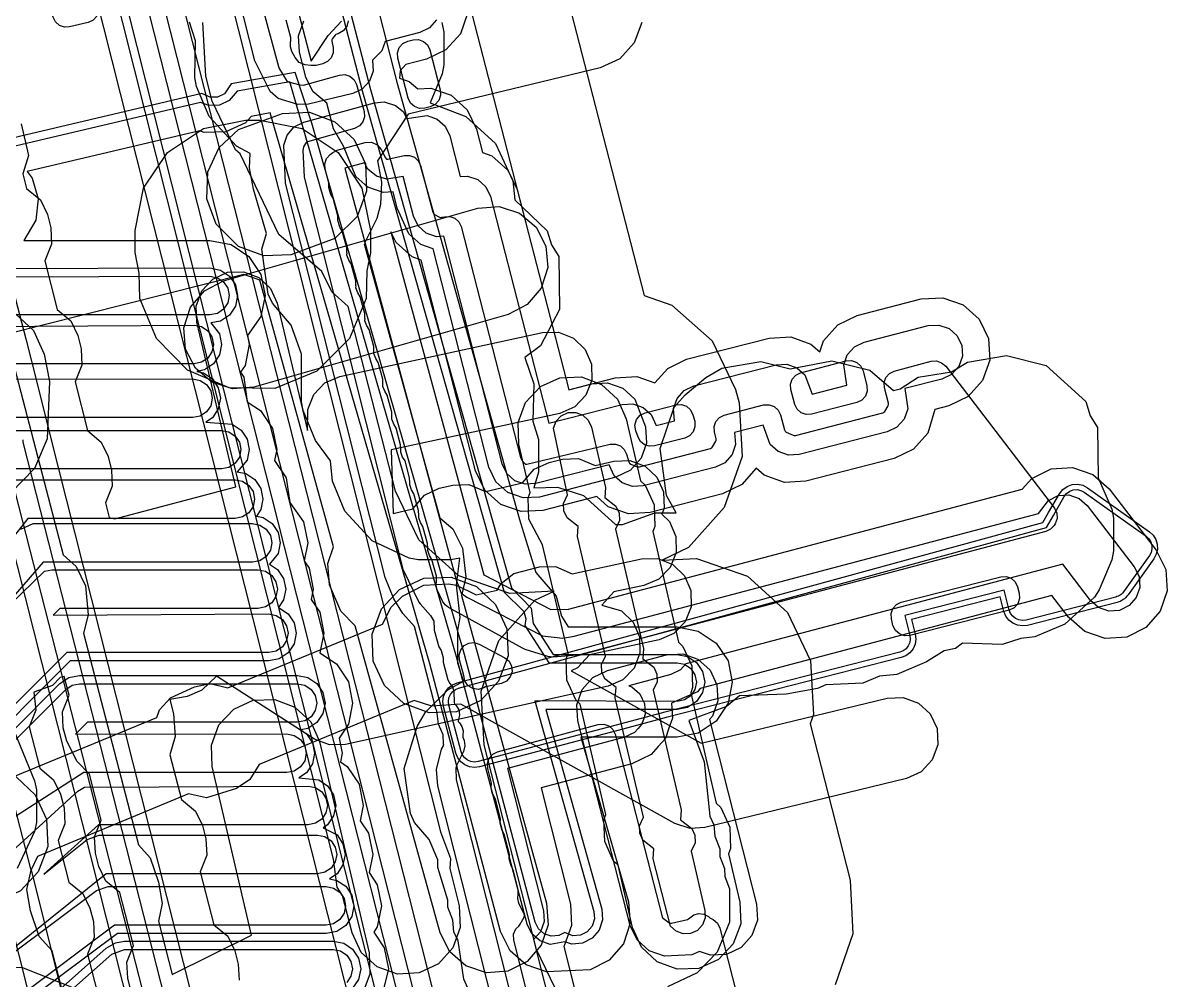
# Model space of a CAD drawing. Header units: metres. Extents: x 17722 to 17999, y 13535 to 15917.
# Drawn here: x 17890.75 to 17932.22, y 13894.51 to 13929.2 of the extents above; entities that cross this region are included whole.
import ezdxf

# ---------------------------------------------------------------- set-up
doc = ezdxf.new("R2010")
doc.units = ezdxf.units.M
for name, color, linetype in [('AI_GREENING_ALLOWED_ZONE', 4, 'Continuous'), ('AI_GREENING_EXCLUSIONS', 1, 'Continuous'), ('AI_GREENING_LAWN', 82, 'Continuous')]:
    doc.layers.add(name, color=color, linetype=linetype)

msp = doc.modelspace()

# ---------------------------------------------------------------- linework, layer by layer
at = {"layer": 'AI_GREENING_ALLOWED_ZONE'}
msp.add_lwpolyline([(17892.909, 13931.546), (17893.051, 13931.415), (17893.133, 13931.242), (17893.492, 13929.818), (17893.502, 13929.621), (17893.435, 13929.436), (17893.301, 13929.291), (17893.122, 13929.209), (17892.446, 13929.05), (17892.254, 13929.042), (17892.073, 13929.108), (17891.931, 13929.237), (17891.847, 13929.41), (17891.295, 13931.526), (17891.284, 13931.722), (17891.35, 13931.908), (17891.481, 13932.054), (17891.659, 13932.137), (17891.856, 13932.146), (17892.041, 13932.078), (17892.909, 13931.546)], close=True, dxfattribs=at)
at = {"layer": 'AI_GREENING_EXCLUSIONS'}
for points in [[(17896.062, 13947.535), (17901.195, 13927.808), (17901.812, 13928.744), (17902.302, 13929.257)], [(17894.052, 13939.728), (17913.281, 13863.865)], [(17904.403, 13939.691), (17910.53, 13915.904), (17911.356, 13916.116), (17911.94, 13916.149), (17912.493, 13915.955), (17912.929, 13915.565), (17913.316, 13914.556), (17913.349, 13913.972), (17913.155, 13913.419), (17912.765, 13912.983), (17912.238, 13912.729), (17909.467, 13912.015), (17908.882, 13911.983), (17908.33, 13912.176), (17907.894, 13912.567), (17907.64, 13913.094), (17905.618, 13921.008), (17905.176, 13921.163), (17904.739, 13921.553), (17904.315, 13922.487), (17904.165, 13923.07), (17903.809, 13923.05), (17903.257, 13923.244), (17903.257, 13923.244), (17902.821, 13923.634), (17902.372, 13924.728), (17902.003, 13925.358), (17901.762, 13926.291), (17901.257, 13926.706), (17901.003, 13927.233), (17900.77, 13928.139), (17900.738, 13928.723), (17900.931, 13929.276)], [(17908.366, 13938.341), (17913.264, 13919.323), (17914.272, 13918.969), (17915.726, 13917.669), (17916.572, 13915.911), (17916.706, 13915.429), (17916.814, 13913.481), (17916.169, 13911.64), (17914.869, 13910.186), (17913.912, 13909.725), (17915.166, 13909.792), (17917.005, 13909.141), (17918.455, 13907.836), (17919.296, 13906.076), (17919.399, 13904.132), (17919.281, 13903.794), (17920.727, 13898.13), (17920.832, 13896.182), (17920.183, 13894.342)], [(17897.451, 13933.342), (17905.883, 13899.876), (17906.247, 13898.912), (17906.218, 13898.549), (17906.559, 13897.195), (17906.598, 13896.416), (17906.336, 13895.681), (17905.813, 13895.102), (17905.108, 13894.767), (17904.328, 13894.728), (17903.593, 13894.99), (17903.014, 13895.513), (17902.68, 13896.218), (17902.339, 13897.57), (17902.142, 13897.874), (17902.005, 13898.897), (17893.571, 13932.37)], [(17897.451, 13933.342), (17905.883, 13899.876), (17906.247, 13898.912), (17906.218, 13898.549), (17906.559, 13897.195), (17906.598, 13896.416), (17906.336, 13895.681), (17905.813, 13895.102), (17905.108, 13894.767), (17904.328, 13894.728), (17903.593, 13894.99), (17903.014, 13895.513), (17902.68, 13896.218), (17902.339, 13897.57), (17902.142, 13897.874), (17902.005, 13898.897), (17893.571, 13932.37)], [(17905.743, 13929.309), (17905.482, 13929.018), (17905.131, 13928.849), (17903.884, 13928.528), (17903.762, 13928.179), (17903.425, 13927.851), (17903.444, 13927.451), (17903.309, 13927.085), (17903.044, 13926.798), (17902.705, 13926.639), (17901.105, 13926.254), (17900.715, 13926.239), (17900.006, 13926.451), (17899.713, 13926.709), (17899.153, 13927.819), (17897.973, 13932.492)], [(17911.203, 13863.745), (17893.952, 13932.083)], [(17910.234, 13863.5), (17893.083, 13931.439)], [(17902.324, 13930.747), (17903.343, 13926.779), (17908.461, 13908.728), (17909.175, 13907.992), (17909.248, 13907.431), (17909.972, 13906.309), (17914.459, 13906.309), (17914.842, 13906.233), (17915.166, 13906.017), (17915.383, 13905.692), (17915.459, 13905.309), (17915.383, 13904.927), (17915.166, 13904.602), (17914.842, 13904.386), (17914.459, 13904.309), (17909.701, 13904.309), (17911.73, 13897.079), (17911.76, 13896.69), (17911.639, 13896.319), (17911.385, 13896.023), (17911.037, 13895.846), (17910.648, 13895.816), (17910.39, 13895.9), (17909.861, 13895.804), (17909.491, 13895.929), (17909.197, 13896.186), (17909.024, 13896.535), (17906.461, 13906.225), (17900.426, 13927.057), (17898.517, 13926.725), (17898.229, 13926.381), (17897.874, 13926.219), (17897.484, 13926.206), (17897.192, 13926.315), (17885.478, 13923.555)], [(17903.297, 13930.978), (17904.306, 13927.05), (17908.753, 13911.202), (17909.344, 13909.281), (17910.075, 13908.428), (17910.265, 13907.7), (17910.517, 13907.309), (17914.459, 13907.309), (17915.225, 13907.157), (17915.873, 13906.724), (17916.307, 13906.075), (17916.459, 13905.309), (17916.307, 13904.544), (17915.873, 13903.895), (17915.225, 13903.462), (17914.459, 13903.309), (17910.975, 13903.309), (17912.693, 13897.349), (17912.753, 13896.571), (17912.511, 13895.829), (17912.003, 13895.236), (17911.308, 13894.883), (17909.732, 13894.812), (17908.992, 13895.062), (17908.405, 13895.575), (17908.058, 13896.275), (17905.495, 13905.965), (17899.708, 13925.934), (17899.027, 13925.799), (17898.814, 13925.57), (17898.104, 13925.246), (17897.324, 13925.219), (17897.159, 13925.28), (17890.906, 13923.807), (17891.092, 13923.575), (17891.31, 13922.825), (17891.225, 13922.05), (17890.789, 13921.316), (17897.531, 13921.316), (17898.296, 13921.164), (17898.945, 13920.731), (17899.379, 13920.082), (17899.531, 13919.316), (17899.379, 13918.551), (17898.89, 13917.865), (17898.953, 13917.546), (17898.801, 13916.781), (17898.638, 13916.537), (17898.758, 13916.358), (17898.885, 13915.465), (17899.364, 13915.145), (17899.797, 13914.496), (17899.95, 13913.731), (17899.872, 13913.34), (17900.295, 13912.707), (17900.422, 13911.812), (17900.923, 13911.118), (17901.075, 13910.352), (17900.947, 13909.707), (17901.124, 13909.442), (17901.276, 13908.677), (17901.201, 13908.301), (17901.507, 13907.843), (17901.659, 13907.078), (17901.517, 13906.363), (17902.114, 13905.964), (17902.548, 13905.315), (17902.7, 13904.55), (17902.548, 13903.785), (17902.209, 13903.278), (17902.319, 13902.728), (17902.257, 13902.416), (17902.502, 13902.253), (17902.936, 13901.604), (17903.088, 13900.838), (17902.976, 13900.276), (17903.275, 13899.829), (17903.428, 13899.064), (17903.296, 13898.405), (17903.59, 13897.965), (17903.743, 13897.199), (17903.59, 13896.434), (17903.466, 13896.248), (17903.842, 13895.684), (17903.995, 13894.919), (17903.798, 13894.087)], [(17902.032, 13930.678), (17903.054, 13926.698), (17908.196, 13908.563), (17908.905, 13907.861), (17908.974, 13907.596), (17908.941, 13907.354), (17909.809, 13906.009), (17914.459, 13906.009), (17914.727, 13905.956), (17914.954, 13905.804), (17915.106, 13905.577), (17915.159, 13905.309), (17915.106, 13905.042), (17914.954, 13904.814), (17914.727, 13904.663), (17914.459, 13904.609), (17909.301, 13904.625), (17911.441, 13896.998), (17911.462, 13896.725), (17911.377, 13896.466), (17911.2, 13896.258), (17910.956, 13896.135), (17910.684, 13896.114), (17910.39, 13896.228), (17910.172, 13896.12), (17909.899, 13896.102), (17909.64, 13896.189), (17909.435, 13896.369), (17909.314, 13896.613), (17906.75, 13906.303), (17901.22, 13925.561), (17900.624, 13927.396), (17898.303, 13926.992), (17898.054, 13926.625), (17897.806, 13926.511), (17897.533, 13926.502), (17897.237, 13926.634), (17885.294, 13923.82)], [(17906.862, 13929.537), (17906.604, 13928.801), (17906.083, 13928.219), (17905.38, 13927.881), (17904.629, 13927.687), (17904.429, 13927.454), (17904.396, 13927.197), (17904.754, 13927.075), (17905.069, 13926.806), (17905.538, 13926.832), (17906.275, 13926.572), (17906.855, 13926.051), (17907.192, 13925.351), (17907.412, 13924.496), (17907.742, 13924.38), (17908.324, 13923.86), (17908.662, 13923.157), (17910.53, 13915.904), (17912.22, 13916.339), (17912.999, 13916.382), (17913.65, 13916.155), (17914.118, 13916.676), (17914.804, 13917.009), (17917.797, 13917.775), (17918.576, 13917.818), (17919.309, 13917.56), (17919.626, 13917.277), (17919.766, 13917.678), (17920.287, 13918.259), (17920.99, 13918.598), (17923.308, 13919.195), (17924.087, 13919.238), (17924.824, 13918.98), (17925.405, 13918.46), (17925.744, 13917.757), (17925.787, 13916.978), (17925.529, 13916.241), (17925.009, 13915.66), (17924.306, 13915.321), (17923.8, 13915.191), (17923.549, 13914.331), (17923.029, 13913.749), (17922.326, 13913.411), (17919.13, 13912.588), (17918.351, 13912.544), (17917.614, 13912.802), (17917.321, 13913.064), (17916.802, 13912.469), (17916.101, 13912.126), (17913.479, 13911.45), (17912.7, 13911.407), (17911.964, 13911.665), (17911.549, 13912.036), (17909.591, 13911.531), (17908.812, 13911.488), (17908.076, 13911.746), (17907.494, 13912.266), (17907.156, 13912.969), (17905.19, 13920.601), (17904.86, 13920.717), (17904.278, 13921.237), (17904.091, 13921.626), (17907.461, 13909.193), (17909.883, 13907.942), (17910.52, 13907.947), (17926.968, 13912.295), (17927.312, 13912.686), (17928.011, 13913.031), (17928.79, 13913.081), (17929.529, 13912.83), (17930.115, 13912.316), (17931.821, 13910.09), (17932.166, 13909.39), (17932.217, 13908.611), (17931.965, 13907.873), (17931.451, 13907.286), (17930.751, 13906.941), (17929.972, 13906.891), (17929.233, 13907.142), (17928.647, 13907.657), (17928.045, 13908.442), (17915.295, 13905.071), (17915.194, 13904.956), (17914.257, 13904.549), (17914.29, 13904.006), (17914.29, 13904.006), (17914.29, 13904.006), (17914.163, 13903.637), (17914.036, 13903.268), (17914.036, 13903.268), (17914.036, 13903.268), (17914.036, 13903.268), (17913.778, 13902.976), (17913.519, 13902.684), (17913.519, 13902.684), (17913.519, 13902.684), (17913.168, 13902.513), (17912.818, 13902.342), (17912.818, 13902.342), (17912.818, 13902.342), (17909.528, 13901.476), (17910.592, 13897.263), (17910.632, 13896.484), (17910.37, 13895.749), (17910.349, 13895.725), (17911.658, 13890.541)], [(17913.177, 13929.205), (17912.908, 13928.472), (17912.38, 13927.898), (17911.672, 13927.57), (17904.717, 13925.883), (17903.601, 13924.192), (17903.744, 13923.424), (17903.705, 13922.621), (17903.574, 13922.104), (17903.117, 13921.196), (17905.861, 13911.266), (17906.332, 13910.86), (17906.682, 13910.163), (17906.8, 13909.113), (17906.641, 13908.447), (17909.723, 13897.292), (17909.781, 13896.514), (17909.536, 13895.773), (17909.026, 13895.182), (17908.328, 13894.832), (17907.55, 13894.775), (17906.809, 13895.02), (17906.219, 13895.53), (17905.868, 13896.227), (17902.796, 13907.343), (17902.27, 13907.883), (17901.865, 13908.832), (17901.808, 13909.61), (17902.005, 13910.205), (17899.333, 13919.874), (17898.757, 13920.076), (17890.137, 13917.909), (17892.215, 13909.914), (17892.679, 13909.501), (17893.018, 13908.799), (17893.119, 13907.747), (17892.95, 13907.083), (17894.943, 13899.413), (17895.367, 13898.945), (17895.67, 13898.056), (17895.804, 13897.287), (17895.661, 13896.65), (17896.164, 13894.712), (17899.04, 13896.135), (17897.609, 13902.249), (17897.583, 13903.028), (17897.857, 13903.759), (17898.39, 13904.329), (17899.1, 13904.652), (17899.88, 13904.678), (17900.611, 13904.404), (17901.181, 13903.871), (17901.504, 13903.16), (17903.296, 13895.502), (17903.322, 13894.722), (17903.048, 13893.992)], [(17906.875, 13894.215), (17906.728, 13894.54), (17906.526, 13895.936), (17906.374, 13896.255), (17906.334, 13896.681), (17906.15, 13897.146), (17906.15, 13897.409), (17905.786, 13898.585), (17905.783, 13898.863), (17905.471, 13899.608), (17904.947, 13900.224), (17904.8, 13900.55), (17904.564, 13902.18), (17905.037, 13903.694), (17905.338, 13904.219), (17906.148, 13905.029), (17906.724, 13905.341), (17906.519, 13906), (17906.519, 13907.187), (17906.596, 13907.648), (17906.468, 13908.838), (17906.59, 13909.803), (17906.264, 13909.736), (17905.077, 13909.736), (17904.754, 13909.801), (17903.407, 13910.432), (17902.42, 13911.506), (17901.966, 13912.589), (17901.901, 13913.332), (17901.361, 13914.062), (17900.907, 13915.146), (17900.842, 13915.468), (17900.848, 13917.189), (17900.468, 13918.246), (17899.793, 13919.041), (17899.646, 13919.367), (17899.41, 13920.996), (17899.582, 13921.562), (17899.107, 13923.169), (17898.965, 13923.941), (17898.984, 13924.46), (17898.487, 13924.735), (17897.499, 13925.809), (17897.046, 13926.893), (17896.981, 13927.215), (17897.01, 13928.545), (17896.795, 13929.227)], [(17910.213, 13893.864), (17909.368, 13895.622), (17907.466, 13903.033), (17907.359, 13904.981), (17908.005, 13906.821), (17909.307, 13908.275), (17909.999, 13908.607), (17908.392, 13908.517), (17906.551, 13909.162), (17905.096, 13910.463), (17904.251, 13912.221), (17902.538, 13918.917), (17901.942, 13919.45), (17901.585, 13920.192), (17900.023, 13921.53), (17898.63, 13924.45), (17898.46, 13924.602), (17898.46, 13924.602), (17897.614, 13926.36), (17897.381, 13927.266), (17897.272, 13929.214)], [(17905.933, 13929.209), (17906.009, 13928.86), (17906.009, 13927.672), (17905.944, 13927.35), (17905.507, 13926.304), (17906.806, 13925.808), (17907.88, 13924.82), (17908.511, 13923.473), (17908.576, 13922.781), (17909.751, 13921.665), (17909.911, 13921.152), (17910.173, 13920.725), (17910.195, 13918.812), (17909.513, 13917.488), (17908.941, 13917.068), (17909.267, 13916.121), (17909.232, 13914.76), (17909.439, 13914.099), (17909.439, 13912.912), (17909.272, 13912.344), (17910.121, 13912.367), (17911.07, 13912.067), (17912.227, 13911.016), (17912.485, 13911.021), (17913.653, 13911.44), (17914.422, 13911.44), (17914.076, 13912.067), (17913.85, 13913.772), (17914.35, 13915.27), (17914.751, 13915.712), (17915.504, 13916.343), (17916.075, 13916.681), (17917.489, 13916.921), (17918.56, 13916.661), (17920.067, 13916.946), (17921.441, 13916.613), (17922.301, 13915.877), (17922.54, 13915.937), (17923.194, 13916.353), (17924.405, 13916.557), (17924.986, 13916.904), (17926.4, 13917.144), (17927.83, 13916.782), (17929.266, 13915.475), (17929.426, 13914.963), (17929.689, 13914.535), (17929.724, 13912.706), (17930.213, 13911.57), (17930.278, 13911.248), (17930.278, 13910.06), (17930.213, 13909.738), (17929.76, 13908.655), (17929.582, 13908.391), (17928.509, 13907.403), (17927.425, 13906.95), (17926.915, 13906.885), (17926.237, 13906.671), (17924.796, 13906.722), (17924.545, 13906.527), (17924.132, 13906.442), (17923.501, 13906.042), (17922.418, 13905.588), (17921.788, 13905.523), (17921.184, 13905.271), (17919.844, 13905.206), (17919.543, 13905.079), (17918.409, 13904.872), (17916.722, 13904.809), (17916.247, 13904.42), (17914.888, 13903.911), (17915.441, 13902.424), (17915.648, 13900.447), (17915.791, 13900.141), (17915.827, 13899.719), (17916.005, 13899.268), (17916.005, 13898.99), (17916.181, 13898.555), (17916.184, 13898.262), (17916.363, 13897.811), (17916.36, 13896.608), (17915.906, 13895.525), (17915.182, 13894.768), (17914.108, 13894.265)], [(17909.033, 13888.681), (17905.785, 13901.546), (17905.737, 13902.135), (17905.921, 13902.879), (17906.004, 13903.02), (17905.995, 13903.056), (17905.985, 13903.393), (17905.811, 13903.784), (17905.747, 13904.265), (17905.711, 13904.336), (17904.946, 13907.323), (17904.526, 13907.795), (17904.194, 13908.322), (17903.884, 13909.101), (17900.272, 13923.387), (17900.202, 13924.76), (17900.325, 13925.13), (17900.581, 13925.425), (17900.93, 13925.6), (17903.499, 13926.303), (17903.847, 13926.335), (17904.259, 13926.207), (17904.527, 13925.983), (17904.666, 13925.733), (17905.397, 13925.842), (17905.765, 13925.712), (17906.054, 13925.453), (17906.223, 13925.101), (17906.602, 13923.633), (17906.866, 13923.648), (17907.234, 13923.519), (17907.525, 13923.259), (17907.694, 13922.907), (17909.811, 13914.686), (17912.47, 13915.371), (17912.859, 13915.392), (17913.227, 13915.263), (17913.518, 13915.003), (17913.699, 13914.605), (17914.363, 13914.776), (17914.328, 13915.218), (17914.457, 13915.586), (17914.718, 13915.876), (17915.061, 13916.042), (17918.045, 13916.807), (17918.434, 13916.828), (17918.802, 13916.698), (17919.093, 13916.438), (17919.35, 13915.742), (17920.609, 13916.066), (17920.498, 13916.801), (17920.627, 13917.169), (17920.888, 13917.46), (17921.239, 13917.629), (17923.557, 13918.226), (17923.947, 13918.248), (17924.315, 13918.119), (17924.606, 13917.859), (17924.775, 13917.507), (17924.797, 13917.118), (17924.668, 13916.75), (17924.408, 13916.459), (17924.056, 13916.29), (17922.706, 13915.942), (17922.817, 13915.207), (17922.688, 13914.839), (17922.428, 13914.548), (17922.076, 13914.379), (17918.88, 13913.556), (17918.491, 13913.534), (17918.123, 13913.663), (17917.832, 13913.923), (17917.573, 13914.621), (17916.543, 13914.358), (17916.578, 13913.919), (17916.449, 13913.55), (17916.189, 13913.259), (17915.845, 13913.092), (17913.23, 13912.419), (17912.84, 13912.397), (17912.472, 13912.526), (17912.181, 13912.786), (17912, 13913.184), (17909.342, 13912.5), (17908.952, 13912.478), (17908.584, 13912.607), (17908.293, 13912.867), (17908.124, 13913.219), (17906, 13921.464), (17905.736, 13921.449), (17905.368, 13921.578), (17905.077, 13921.838), (17904.908, 13922.19), (17904.536, 13923.635), (17903.935, 13923.539), (17903.561, 13923.647), (17903.255, 13923.89), (17903.125, 13924.127), (17902.422, 13923.934), (17906.453, 13909.015), (17906.639, 13908.525), (17906.843, 13908.388), (17909.586, 13906.982), (17910.316, 13906.899), (17910.731, 13906.968), (17927.557, 13911.416), (17927.92, 13911.892), (17928.27, 13912.065), (17928.659, 13912.09), (17929.029, 13911.964), (17929.322, 13911.707), (17931.028, 13909.482), (17931.2, 13909.132), (17931.225, 13908.742), (17931.1, 13908.373), (17930.842, 13908.08), (17930.492, 13907.907), (17930.103, 13907.882), (17929.734, 13908.008), (17929.44, 13908.265), (17928.433, 13909.579), (17914.778, 13905.969), (17914.586, 13905.75), (17914.236, 13905.578), (17914.236, 13905.578), (17912.715, 13905.173), (17912.715, 13905.173), (17912.813, 13905.14), (17913.105, 13904.881), (17913.105, 13904.881), (17913.105, 13904.881), (17913.105, 13904.881), (17913.19, 13904.706), (17913.276, 13904.531), (17913.276, 13904.531), (17913.276, 13904.531), (17913.288, 13904.336), (17913.3, 13904.141), (17913.3, 13904.141), (17913.3, 13904.141), (17913.236, 13903.957), (17913.173, 13903.772), (17913.173, 13903.772), (17913.173, 13903.772), (17913.043, 13903.626), (17912.914, 13903.48), (17912.914, 13903.48), (17912.914, 13903.48), (17912.739, 13903.394), (17912.563, 13903.309), (17912.563, 13903.309), (17912.563, 13903.309), (17908.319, 13902.177), (17909.622, 13897.019), (17909.642, 13896.629), (17909.511, 13896.261), (17909.261, 13895.984), (17910.802, 13889.846)], [(17888.694, 13926.007), (17890.856, 13917.744), (17891.265, 13916.126), (17891.266, 13916.122), (17891.267, 13916.119), (17891.715, 13914.341), (17891.718, 13914.334), (17891.719, 13914.327), (17899.881, 13881.991), (17900.028, 13880.821), (17900, 13880.237), (17899.804, 13879.282), (17899.22, 13878.039), (17898.607, 13877.273), (17898.174, 13876.879), (17897.36, 13876.343), (17896.322, 13875.931), (17886.084, 13873.337)], [(17890.683, 13925.543), (17890.95, 13924.388), (17890.754, 13923.731), (17890.888, 13923.198), (17891.391, 13922.78), (17891.641, 13922.251), (17891.763, 13921.766), (17891.791, 13921.182), (17891.545, 13920.576), (17891.988, 13918.811), (17892.49, 13918.394), (17892.741, 13917.865), (17892.862, 13917.38), (17892.891, 13916.795), (17892.645, 13916.19), (17893.088, 13914.424), (17893.59, 13914.007), (17893.841, 13913.478), (17893.962, 13912.993), (17893.991, 13912.408), (17893.745, 13911.803), (17893.879, 13911.27), (17894.081, 13911.225), (17898.47, 13912.38), (17897.052, 13918.351), (17897.03, 13918.936), (17897.234, 13919.485), (17897.633, 13919.914), (17898.165, 13920.158), (17898.75, 13920.179), (17899.298, 13919.975), (17899.727, 13919.577), (17899.971, 13919.045), (17901.068, 13914.425), (17901.077, 13915.189), (17901.292, 13915.734), (17901.699, 13916.155), (17902.236, 13916.388), (17909.576, 13917.978), (17910.161, 13917.988), (17910.706, 13917.773), (17911.127, 13917.366), (17911.36, 13916.829), (17911.37, 13916.244), (17911.155, 13915.7), (17910.748, 13915.279), (17910.211, 13915.046), (17904.092, 13913.72), (17904.166, 13911.419), (17904.886, 13911.59), (17905.31, 13912.087), (17905.842, 13912.33), (17906.329, 13912.445), (17906.914, 13912.466), (17907.516, 13912.212), (17908.861, 13912.531), (17909.285, 13913.028), (17909.818, 13913.271), (17910.304, 13913.386), (17910.889, 13913.407), (17911.491, 13913.153), (17912.164, 13913.312), (17912.748, 13913.333), (17913.297, 13913.129), (17913.725, 13912.73), (17913.969, 13912.198), (17913.99, 13911.613), (17913.908, 13911.393), (17914.182, 13911.127), (17914.412, 13910.589), (17914.42, 13910.004), (17914.203, 13909.46), (17913.795, 13909.041), (17913.257, 13908.81), (17912.164, 13908.578), (17911.733, 13908.095), (17912.441, 13907.886), (17912.864, 13907.482), (17913.1, 13906.946), (17913.113, 13906.361), (17912.901, 13905.815), (17912.496, 13905.392), (17911.96, 13905.157), (17902.44, 13903.045), (17901.858, 13903.033), (17901.313, 13903.245), (17897.763, 13905.519), (17897.242, 13905.013), (17896.705, 13904.782), (17896.074, 13904.677), (17896.214, 13904.162), (17896.272, 13903.331), (17896.081, 13902.673), (17896.499, 13901.05), (17897.004, 13900.636), (17897.258, 13900.109), (17897.383, 13899.624), (17897.415, 13899.04), (17897.173, 13898.433), (17897.668, 13896.513), (17898.173, 13896.098), (17898.427, 13895.571), (17898.552, 13895.087), (17898.585, 13894.502)], [(17889.41, 13920.293), (17897.531, 13920.316), (17897.914, 13920.24), (17898.238, 13920.023), (17898.455, 13919.699), (17898.531, 13919.316), (17898.455, 13918.934), (17898.238, 13918.609), (17897.914, 13918.392), (17897.558, 13918.322), (17897.877, 13917.929), (17897.953, 13917.546), (17897.877, 13917.163), (17897.66, 13916.839), (17897.336, 13916.622), (17897.049, 13916.565), (17897.293, 13916.516), (17897.618, 13916.3), (17897.834, 13915.975), (17897.911, 13915.593), (17897.834, 13915.21), (17897.618, 13914.885), (17897.386, 13914.731), (17898.332, 13914.654), (17898.657, 13914.438), (17898.874, 13914.113), (17898.95, 13913.731), (17898.874, 13913.348), (17898.514, 13912.928), (17898.83, 13912.865), (17899.154, 13912.649), (17899.371, 13912.324), (17899.447, 13911.942), (17899.371, 13911.559), (17899.215, 13911.325), (17899.458, 13911.276), (17899.783, 13911.059), (17899.999, 13910.735), (17900.075, 13910.352), (17899.999, 13909.97), (17899.687, 13909.582), (17899.983, 13909.384), (17900.2, 13909.06), (17900.276, 13908.677), (17900.2, 13908.294), (17900.009, 13908.008), (17900.366, 13907.785), (17900.583, 13907.461), (17900.659, 13907.078), (17900.583, 13906.695), (17900.366, 13906.371), (17900.042, 13906.154), (17899.659, 13906.078), (17892.47, 13906.078), (17888.846, 13902.454)], [(17889.474, 13920), (17897.531, 13920.016), (17897.799, 13919.963), (17898.026, 13919.811), (17898.178, 13919.584), (17898.231, 13919.316), (17898.178, 13919.048), (17898.026, 13918.821), (17897.799, 13918.67), (17897.531, 13918.616), (17889.843, 13918.616)], [(17889.817, 13919.256), (17891.142, 13918.045), (17891.528, 13917.189), (17891.71, 13916.2), (17891.628, 13914.127), (17891.175, 13913.043), (17890.32, 13912.166)], [(17889.243, 13918.199), (17896.953, 13918.246), (17897.221, 13918.193), (17897.448, 13918.041), (17897.6, 13917.814), (17897.653, 13917.546), (17897.6, 13917.278), (17897.448, 13917.051), (17897.221, 13916.899), (17896.953, 13916.846), (17889.768, 13916.846)], [(17889.751, 13916.289), (17896.911, 13916.293), (17897.178, 13916.239), (17897.405, 13916.088), (17897.557, 13915.86), (17897.611, 13915.593), (17897.557, 13915.325), (17897.405, 13915.098), (17897.178, 13914.946), (17896.911, 13914.893), (17890.161, 13914.893)], [(17890.007, 13914.431), (17897.95, 13914.431), (17898.218, 13914.377), (17898.445, 13914.226), (17898.596, 13913.998), (17898.65, 13913.731), (17898.596, 13913.463), (17898.445, 13913.236), (17898.218, 13913.084), (17897.95, 13913.031), (17890.37, 13913.031)], [(17890.749, 13914.089), (17890.753, 13914.002), (17896.054, 13893.199), (17898.911, 13881.745), (17899.029, 13880.868), (17899.001, 13880.284), (17898.833, 13879.522), (17898.416, 13878.633), (17897.934, 13878.012), (17897.501, 13877.618), (17896.843, 13877.199), (17896.076, 13876.9), (17884.869, 13874.061)], [(17890.496, 13912.636), (17898.447, 13912.642), (17898.715, 13912.588), (17898.942, 13912.437), (17899.094, 13912.209), (17899.147, 13911.942), (17899.094, 13911.674), (17898.942, 13911.447), (17898.715, 13911.295), (17898.447, 13911.242), (17890.925, 13911.242), (17890.181, 13910.286)], [(17890.672, 13910.847), (17891.12, 13911.051), (17899.075, 13911.052), (17899.343, 13910.999), (17899.57, 13910.847), (17899.722, 13910.62), (17899.775, 13910.352), (17899.722, 13910.084), (17899.57, 13909.857), (17899.343, 13909.706), (17899.075, 13909.652), (17891.486, 13909.652), (17889.447, 13907.313), (17891.533, 13909.324), (17891.801, 13909.377), (17899.276, 13909.377), (17899.544, 13909.324), (17899.771, 13909.172), (17899.923, 13908.945), (17899.976, 13908.677), (17899.923, 13908.409), (17899.771, 13908.182), (17899.544, 13908.03), (17899.276, 13907.977), (17892.091, 13907.977), (17891.851, 13907.737), (17899.659, 13907.778), (17899.927, 13907.725), (17900.154, 13907.573), (17900.306, 13907.346), (17900.359, 13907.078), (17900.306, 13906.81), (17900.154, 13906.583), (17899.927, 13906.431), (17899.659, 13906.378), (17892.346, 13906.378), (17888.562, 13902.594)], [(17890.216, 13901.798), (17895.605, 13904.028), (17895.703, 13904.3), (17896.098, 13904.733), (17896.968, 13905.141), (17897.542, 13905.255), (17898.184, 13905.095), (17903.781, 13907.412), (17904.098, 13908.023), (17904.503, 13908.428), (17905.283, 13908.815), (17906.169, 13908.874), (17906.461, 13908.815), (17907.176, 13908.472), (17907.934, 13908.636), (17908.079, 13908.885), (17908.544, 13909.241), (17909.473, 13909.487), (17910.058, 13909.497), (17910.661, 13909.227), (17913.174, 13909.771), (17913.759, 13909.781), (17914.303, 13909.566), (17914.724, 13909.16), (17914.957, 13908.623), (17914.967, 13908.038), (17914.753, 13907.493), (17914.346, 13907.072), (17913.809, 13906.839), (17911.282, 13906.292), (17910.855, 13905.821), (17910.622, 13905.719), (17915.327, 13903.092), (17922.07, 13904.727), (17922.655, 13904.751), (17923.204, 13904.55), (17923.635, 13904.153), (17923.881, 13903.622), (17923.905, 13903.038), (17923.704, 13902.488), (17923.308, 13902.057), (17922.777, 13901.811), (17915.462, 13900.038), (17914.934, 13900.006), (17914.378, 13900.186), (17906.627, 13904.514), (17905.575, 13904.434), (17904.93, 13904.641), (17899.317, 13902.318), (17898.981, 13901.778), (17898.494, 13901.453), (17897.41, 13901.11), (17896.754, 13901.257), (17891.282, 13898.992), (17891.047, 13898.503), (17892.763, 13891.621)], [(17889.777, 13895.56), (17891.608, 13888.232), (17892.058, 13886.087), (17892.203, 13886.07), (17892.911, 13886.384), (17893.985, 13886.576), (17893.581, 13888.358), (17893.172, 13888.84), (17892.933, 13889.582), (17892.788, 13890.51), (17892.951, 13891.143), (17891.809, 13895.567), (17891.34, 13896.084), (17891.024, 13897.021), (17890.891, 13897.79), (17891.049, 13898.494), (17889.089, 13906.039)], [(17888.485, 13901.649), (17892.093, 13905.257), (17892.417, 13905.474), (17892.8, 13905.55), (17900.7, 13905.55), (17901.083, 13905.474), (17901.407, 13905.257), (17901.624, 13904.933), (17901.7, 13904.55), (17901.624, 13904.167), (17901.407, 13903.843), (17901.083, 13903.626), (17900.819, 13903.574), (17901.026, 13903.435), (17901.243, 13903.111), (17901.319, 13902.728), (17901.243, 13902.345), (17901.026, 13902.021), (17900.753, 13901.838), (17901.471, 13901.762), (17901.795, 13901.546), (17902.012, 13901.221), (17902.088, 13900.838), (17902.012, 13900.456), (17901.795, 13900.131), (17901.633, 13900.023), (17902.135, 13899.771), (17902.351, 13899.446), (17902.428, 13899.064), (17902.351, 13898.681), (17902.135, 13898.357), (17901.863, 13898.175), (17902.125, 13898.123), (17902.45, 13897.907), (17902.666, 13897.582), (17902.743, 13897.199), (17902.666, 13896.817), (17902.45, 13896.492), (17902.125, 13896.276), (17901.743, 13896.199), (17894.175, 13896.199), (17890.983, 13893.811)], [(17894.678, 13894.089), (17894.554, 13894.573), (17894.521, 13895.157), (17894.763, 13895.764), (17894.268, 13897.685), (17893.763, 13898.099), (17893.509, 13898.626), (17893.385, 13899.111), (17893.352, 13899.695), (17893.594, 13900.302), (17893.164, 13901.971), (17892.723, 13902.429), (17892.34, 13903.164), (17892.215, 13903.648), (17892.183, 13904.233), (17892.425, 13904.839), (17892.252, 13905.511), (17892.098, 13905.477), (17891.82, 13905.186), (17891.151, 13904.948), (17891.215, 13904.296), (17890.973, 13903.69), (17891.361, 13902.183), (17891.866, 13901.769), (17892.12, 13901.242), (17892.244, 13900.757), (17892.277, 13900.173), (17892.034, 13899.566), (17892.422, 13898.06), (17892.927, 13897.646), (17893.181, 13897.118), (17893.306, 13896.634), (17893.338, 13896.05), (17893.096, 13895.443), (17893.484, 13893.937)], [(17888.34, 13901.08), (17892.305, 13905.045), (17892.532, 13905.197), (17892.8, 13905.25), (17900.7, 13905.25), (17900.968, 13905.197), (17901.195, 13905.045), (17901.347, 13904.818), (17901.4, 13904.55), (17901.347, 13904.282), (17901.195, 13904.055), (17900.968, 13903.903), (17900.7, 13903.85), (17893.09, 13903.85), (17892.656, 13903.416), (17900.319, 13903.428), (17900.587, 13903.375), (17900.814, 13903.223), (17900.966, 13902.996), (17901.019, 13902.728), (17900.966, 13902.46), (17900.814, 13902.233), (17900.587, 13902.081), (17900.319, 13902.028), (17892.957, 13902.028), (17889.381, 13899.733)], [(17890.218, 13904.06), (17891.175, 13901.73), (17891.24, 13901.407), (17891.24, 13900.22), (17891.175, 13899.897), (17890.545, 13898.551)], [(17889.096, 13898.038), (17892.745, 13901.356), (17892.979, 13901.497), (17901.088, 13901.538), (17901.356, 13901.485), (17901.583, 13901.333), (17901.735, 13901.106), (17901.788, 13900.838), (17901.735, 13900.571), (17901.583, 13900.343), (17901.356, 13900.192), (17901.088, 13900.138), (17893.487, 13900.138), (17891.516, 13898.346), (17893.08, 13899.609), (17893.52, 13899.764), (17901.428, 13899.764), (17901.695, 13899.711), (17901.922, 13899.559), (17902.074, 13899.332), (17902.128, 13899.064), (17902.074, 13898.796), (17901.922, 13898.569), (17901.695, 13898.417), (17901.428, 13898.364), (17893.767, 13898.364), (17890.386, 13895.636)], [(17890.355, 13895.464), (17893.423, 13897.76), (17893.843, 13897.899), (17901.743, 13897.899), (17902.01, 13897.846), (17902.237, 13897.694), (17902.389, 13897.467), (17902.443, 13897.199), (17902.389, 13896.932), (17902.237, 13896.705), (17902.01, 13896.553), (17901.743, 13896.499), (17894.075, 13896.499), (17890.721, 13893.99)], [(17890.647, 13892.893), (17893.771, 13895.667), (17894.107, 13895.864), (17894.435, 13895.919), (17901.995, 13895.919), (17902.377, 13895.843), (17902.702, 13895.626), (17902.918, 13895.302), (17902.995, 13894.919), (17902.918, 13894.536), (17902.702, 13894.212)], [(17890.476, 13892.34), (17893.97, 13895.443), (17894.435, 13895.619), (17901.995, 13895.619), (17902.262, 13895.566), (17902.49, 13895.414), (17902.641, 13895.187), (17902.695, 13894.919), (17902.641, 13894.651), (17902.49, 13894.424)]]:
    msp.add_lwpolyline(points, dxfattribs=at)
for points in [[(17902.865, 13922.185), (17902.059, 13921.379), (17900.467, 13920.79), (17899.481, 13920.751), (17898.564, 13921.092), (17897.758, 13921.898), (17897.417, 13922.815), (17897.456, 13923.801), (17897.865, 13924.683), (17898.564, 13925.33), (17900.156, 13925.919), (17901.142, 13925.958), (17902.059, 13925.617), (17902.758, 13924.97), (17903.167, 13924.088), (17903.206, 13923.102), (17902.865, 13922.185)], [(17897.291, 13925.373), (17898.822, 13925.677), (17899.344, 13925.672), (17900.875, 13925.368), (17902.172, 13924.5), (17903.04, 13923.203), (17903.344, 13921.672), (17903.344, 13920.866), (17903.213, 13920.207), (17903.197, 13919.205), (17902.593, 13917.76), (17901.406, 13916.573), (17899.884, 13915.953), (17898.223, 13915.969), (17896.714, 13916.616), (17895.591, 13917.76), (17894.987, 13919.205), (17894.971, 13920.125), (17894.822, 13920.875), (17894.822, 13921.677), (17895.126, 13923.208), (17895.994, 13924.505), (17897.291, 13925.373)], [(17899.12, 13916.001), (17898.342, 13915.937), (17897.599, 13916.176), (17897.004, 13916.68), (17896.648, 13917.375), (17896.584, 13918.152), (17896.822, 13918.895), (17897.327, 13919.49), (17898.021, 13919.847), (17907.233, 13922.48), (17908.011, 13922.544), (17908.754, 13922.305), (17909.349, 13921.8), (17909.706, 13921.106), (17909.77, 13920.329), (17909.531, 13919.586), (17909.027, 13918.99), (17908.333, 13918.634), (17899.12, 13916.001)], [(17908.724, 13913.933), (17908.697, 13914.713), (17908.971, 13915.444), (17909.503, 13916.015), (17910.213, 13916.338), (17910.993, 13916.365), (17911.724, 13916.091), (17912.295, 13915.559), (17912.618, 13914.849), (17913.135, 13912.596), (17913.299, 13912.442), (17913.623, 13911.732), (17913.65, 13910.952), (17913.579, 13910.762), (17914.507, 13906.757), (17914.672, 13906.604), (17914.995, 13905.893), (17915.022, 13905.114), (17914.951, 13904.924), (17915.88, 13900.919), (17916.045, 13900.765), (17916.368, 13900.055), (17916.395, 13899.275), (17916.324, 13899.085), (17916.736, 13897.333), (17916.763, 13896.553), (17916.489, 13895.822), (17915.957, 13895.252), (17915.247, 13894.928), (17914.467, 13894.901), (17913.736, 13895.175), (17913.165, 13895.707), (17912.842, 13896.418), (17912.325, 13898.67), (17912.16, 13898.824), (17911.837, 13899.534), (17911.81, 13900.314), (17911.881, 13900.504), (17910.952, 13904.509), (17910.788, 13904.662), (17910.464, 13905.373), (17910.437, 13906.153), (17910.509, 13906.343), (17909.582, 13910.284), (17909.092, 13911.211), (17909.065, 13911.991), (17909.136, 13912.181), (17908.724, 13913.933)], [(17910.847, 13910.581), (17910.873, 13910.948), (17910.47, 13911.26), (17910.357, 13911.509), (17910.348, 13911.782), (17910.493, 13912.09), (17909.98, 13914.504), (17910.076, 13914.76), (17910.262, 13914.959), (17910.511, 13915.072), (17910.784, 13915.082), (17911.04, 13914.986), (17911.239, 13914.8), (17911.352, 13914.551), (17911.867, 13912.362), (17911.841, 13911.995), (17912.244, 13911.683), (17912.357, 13911.435), (17912.367, 13911.162), (17912.222, 13910.853), (17913.24, 13906.523), (17913.214, 13906.157), (17913.617, 13905.845), (17913.73, 13905.596), (17913.739, 13905.323), (17913.594, 13905.014), (17914.612, 13900.685), (17914.587, 13900.318), (17914.989, 13900.006), (17915.103, 13899.757), (17915.112, 13899.484), (17914.967, 13899.176), (17915.47, 13897.035), (17915.48, 13896.762), (17915.384, 13896.507), (17915.198, 13896.307), (17914.949, 13896.194), (17914.676, 13896.184), (17914.42, 13896.28), (17914.221, 13896.466), (17913.593, 13898.904), (17913.618, 13899.271), (17913.216, 13899.583), (17913.103, 13899.832), (17913.093, 13900.105), (17913.238, 13900.413), (17912.22, 13904.743), (17912.246, 13905.11), (17911.843, 13905.422), (17911.73, 13905.67), (17911.72, 13905.943), (17911.865, 13906.252), (17910.847, 13910.581)], [(17922.896, 13906.374), (17922.75, 13906.264), (17922.58, 13906.197), (17914.066, 13904.023), (17912.49, 13903.6), (17912.487, 13903.599), (17907.299, 13902.234), (17907.117, 13902.211), (17906.936, 13902.235), (17906.768, 13902.306), (17906.623, 13902.418), (17906.513, 13902.563), (17906.444, 13902.732), (17905.998, 13904.426), (17905.975, 13904.606), (17905.999, 13904.786), (17906.069, 13904.954), (17906.179, 13905.098), (17906.323, 13905.209), (17906.49, 13905.279), (17927.713, 13911.086), (17927.922, 13911.449), (17927.922, 13911.449), (17928.317, 13912.133), (17928.437, 13912.286), (17928.593, 13912.4), (17928.775, 13912.467), (17928.968, 13912.481), (17929.158, 13912.442), (17929.33, 13912.353), (17931.574, 13910.756), (17931.707, 13910.631), (17931.804, 13910.476), (17931.858, 13910.301), (17931.858, 13910.301), (17931.858, 13910.301), (17931.865, 13910.118), (17931.824, 13909.94), (17931.738, 13909.779), (17930.804, 13908.467), (17930.76, 13908.42), (17930.708, 13908.358), (17930.692, 13908.347), (17930.677, 13908.331), (17930.625, 13908.299), (17930.568, 13908.258), (17930.542, 13908.248), (17930.518, 13908.233), (17930.464, 13908.217), (17930.407, 13908.195), (17927.155, 13907.365), (17926.974, 13907.343), (17926.793, 13907.369), (17926.626, 13907.44), (17926.482, 13907.553), (17926.372, 13907.698), (17926.304, 13907.867), (17926.167, 13908.398), (17922.95, 13907.577), (17923.085, 13907.048), (17923.107, 13906.867), (17923.081, 13906.686), (17923.009, 13906.518), (17922.896, 13906.374)], [(17922.756, 13906.517), (17922.652, 13906.439), (17922.531, 13906.39), (17914.016, 13904.216), (17912.438, 13903.793), (17912.436, 13903.793), (17907.248, 13902.427), (17907.118, 13902.411), (17906.989, 13902.428), (17906.869, 13902.479), (17906.765, 13902.559), (17906.686, 13902.663), (17906.637, 13902.783), (17906.191, 13904.477), (17906.175, 13904.606), (17906.192, 13904.734), (17906.242, 13904.854), (17906.321, 13904.957), (17906.423, 13905.036), (17906.543, 13905.086), (17927.845, 13910.915), (17928.095, 13911.349), (17928.491, 13912.033), (17928.576, 13912.142), (17928.688, 13912.223), (17928.817, 13912.271), (17928.955, 13912.282), (17929.091, 13912.254), (17929.214, 13912.19), (17931.458, 13910.593), (17931.553, 13910.504), (17931.623, 13910.393), (17931.661, 13910.268), (17931.661, 13910.268), (17931.661, 13910.268), (17931.666, 13910.137), (17931.636, 13910.01), (17931.575, 13909.895), (17930.641, 13908.583), (17930.609, 13908.548), (17930.572, 13908.505), (17930.561, 13908.497), (17930.55, 13908.486), (17930.512, 13908.462), (17930.472, 13908.434), (17930.455, 13908.427), (17930.437, 13908.416), (17930.397, 13908.404), (17930.358, 13908.389), (17927.105, 13907.558), (17926.976, 13907.543), (17926.847, 13907.561), (17926.727, 13907.612), (17926.625, 13907.693), (17926.547, 13907.797), (17926.498, 13907.917), (17926.31, 13908.641), (17922.707, 13907.721), (17922.892, 13906.998), (17922.907, 13906.869), (17922.888, 13906.74), (17922.837, 13906.62), (17922.756, 13906.517)], [(17907.185, 13908.773), (17907.884, 13908.126), (17908.293, 13907.244), (17908.332, 13906.258), (17907.991, 13905.341), (17907.344, 13904.642), (17906.462, 13904.233), (17905.476, 13904.194), (17904.559, 13904.535), (17903.86, 13905.182), (17903.451, 13906.064), (17903.412, 13907.05), (17903.753, 13907.967), (17904.4, 13908.666), (17905.282, 13909.075), (17906.268, 13909.114), (17907.185, 13908.773)], [(17915.904, 13905.213), (17915.935, 13904.628), (17915.739, 13904.077), (17915.628, 13903.953), (17917.336, 13897.264), (17917.367, 13896.68), (17917.172, 13896.128), (17916.781, 13895.693), (17916.253, 13895.44), (17915.669, 13895.409), (17915.267, 13895.55), (17914.995, 13895.42), (17914, 13895.381), (17913.448, 13895.575), (17913.012, 13895.965), (17912.758, 13896.493), (17910.856, 13903.903), (17910.824, 13904.487), (17911.018, 13905.04), (17911.408, 13905.476), (17911.936, 13905.729), (17914.08, 13906.297), (17914.665, 13906.328), (17915.215, 13906.133), (17915.652, 13905.741), (17915.904, 13905.213)], [(17891.202, 13901.222), (17891.611, 13900.34), (17891.65, 13899.354), (17891.309, 13898.437), (17890.662, 13897.738), (17889.78, 13897.329), (17888.794, 13897.29), (17887.877, 13897.631), (17887.178, 13898.278), (17886.769, 13899.16), (17886.73, 13900.146), (17887.071, 13901.063), (17887.718, 13901.762), (17888.6, 13902.171), (17889.586, 13902.21), (17890.503, 13901.869), (17891.202, 13901.222)], [(17890.698, 13894.982), (17892.679, 13894.191), (17894.173, 13892.744), (17895.025, 13890.796), (17895.06, 13888.642), (17894.269, 13886.661), (17892.822, 13885.167), (17890.874, 13884.315), (17888.72, 13884.28), (17886.739, 13885.071), (17885.245, 13886.518), (17884.393, 13888.466), (17884.358, 13890.62), (17885.149, 13892.601), (17886.596, 13894.095), (17888.544, 13894.947), (17890.698, 13894.982)]]:
    msp.add_lwpolyline(points, close=True, dxfattribs=at)
at = {"layer": 'AI_GREENING_LAWN'}
for points in [[(17912.622, 13863.658), (17894.941, 13933.485)], [(17898.654, 13932.655), (17900.012, 13927.613), (17900.04, 13927.548), (17900.308, 13927.112), (17900.338, 13927.079), (17900.378, 13927.06), (17900.788, 13926.946), (17900.919, 13926.945), (17902.227, 13927.308), (17902.42, 13927.323), (17902.605, 13927.262), (17902.753, 13927.136), (17902.841, 13926.963), (17903.118, 13925.991), (17903.133, 13925.796), (17903.073, 13925.611), (17902.947, 13925.462), (17902.773, 13925.373), (17901.06, 13924.886), (17901.017, 13924.864), (17900.987, 13924.826), (17900.923, 13924.701), (17900.897, 13924.578), (17900.943, 13923.612), (17900.951, 13923.563), (17904.526, 13909.396), (17904.543, 13909.348), (17905.102, 13908.2), (17905.143, 13908.141), (17905.525, 13907.724), (17905.64, 13907.514), (17905.642, 13907.376), (17905.651, 13907.377), (17905.655, 13907.194), (17905.823, 13906.584), (17905.906, 13906.447), (17905.977, 13906.188), (17905.976, 13906.027), (17906.149, 13905.395), (17906.227, 13905.263), (17906.319, 13905.135), (17906.364, 13904.953), (17906.384, 13904.575), (17906.397, 13904.526), (17906.455, 13904.458), (17906.545, 13904.303), (17906.574, 13904.127), (17906.54, 13903.951), (17906.531, 13903.931), (17906.524, 13903.882), (17906.569, 13903.835), (17906.663, 13903.7), (17906.707, 13903.541), (17906.698, 13903.377), (17906.693, 13903.352), (17906.7, 13903.307), (17906.741, 13903.197), (17906.771, 13902.995), (17906.718, 13902.797), (17906.473, 13902.313), (17906.446, 13902.195), (17906.458, 13901.774), (17906.465, 13901.72), (17909.697, 13888.912)], [(17894.609, 13932.342), (17912.091, 13863.349)], [(17902.543, 13929.277), (17902.494, 13929.071), (17902.363, 13928.903), (17902.174, 13928.806), (17902.13, 13928.794), (17902.096, 13928.778), (17902.068, 13928.753), (17901.966, 13928.627), (17901.943, 13928.581), (17901.943, 13928.53), (17901.99, 13928.303), (17901.993, 13928.112), (17901.923, 13927.933), (17901.792, 13927.794), (17901.617, 13927.714), (17901.378, 13927.657), (17901.189, 13927.648), (17900.986, 13927.677), (17900.768, 13927.764), (17900.614, 13927.94), (17900.498, 13928.162), (17900.444, 13928.332), (17900.454, 13928.51), (17900.462, 13928.544), (17900.46, 13928.664), (17900.292, 13929.294)], [(17884.5, 13874.692), (17896.409, 13877.772), (17896.494, 13877.813), (17897.433, 13878.508), (17897.484, 13878.559), (17897.853, 13879.053), (17897.88, 13879.098), (17898.148, 13879.68), (17898.167, 13879.743), (17898.325, 13880.693), (17898.321, 13880.792), (17895.376, 13893.024), (17895.375, 13893.028), (17887.04, 13925.588)], [(17889.648, 13913.011), (17894.652, 13893.262)], [(17910.165, 13889.51), (17908.538, 13895.956), (17908.531, 13896.172), (17908.617, 13896.371), (17908.72, 13896.464), (17908.777, 13896.533), (17908.916, 13896.795), (17908.93, 13896.847), (17908.918, 13896.9), (17908.728, 13897.297), (17908.682, 13897.463), (17908.694, 13897.635), (17908.704, 13897.675), (17908.704, 13897.796), (17908.524, 13898.504), (17908.444, 13898.644), (17908.378, 13898.903), (17908.382, 13899.064), (17908.197, 13899.796), (17908.118, 13899.935), (17908.052, 13900.195), (17908.056, 13900.356), (17907.878, 13901.065), (17907.792, 13901.226), (17907.797, 13901.229), (17907.757, 13901.294), (17907.726, 13901.482), (17907.73, 13901.647), (17907.598, 13902.174), (17907.588, 13902.366), (17907.651, 13902.548), (17907.779, 13902.692), (17907.951, 13902.778), (17911.604, 13903.775), (17911.604, 13903.775), (17911.8, 13903.789), (17911.986, 13903.725), (17912.134, 13903.595), (17912.22, 13903.417), (17913.919, 13896.805), (17913.936, 13896.767), (17913.964, 13896.738), (17914.155, 13896.598), (17914.201, 13896.577), (17914.251, 13896.578), (17914.833, 13896.709), (17914.875, 13896.728), (17914.915, 13896.77), (17915.067, 13896.878), (17915.248, 13896.923), (17915.433, 13896.899), (17915.597, 13896.808), (17915.647, 13896.767), (17915.761, 13896.706), (17915.92, 13896.574), (17916.011, 13896.388), (17917.39, 13890.99)], [(17894.066, 13881.733), (17889.743, 13898.801)]]:
    msp.add_lwpolyline(points, dxfattribs=at)
for points in [[(17904.697, 13928.531), (17904.89, 13928.581), (17905.085, 13928.591), (17905.269, 13928.527), (17905.415, 13928.397), (17905.499, 13928.221), (17905.873, 13926.768), (17905.884, 13926.574), (17905.82, 13926.39), (17905.69, 13926.244), (17905.514, 13926.16), (17905.32, 13926.11), (17905.125, 13926.099), (17904.941, 13926.163), (17904.796, 13926.293), (17904.711, 13926.469), (17904.337, 13927.922), (17904.326, 13928.117), (17904.391, 13928.301), (17904.521, 13928.446), (17904.697, 13928.531)], [(17903.159, 13924.862), (17903.383, 13924.871), (17903.589, 13924.781), (17903.735, 13924.61), (17903.895, 13924.301), (17903.926, 13924.264), (17903.973, 13924.263), (17904.574, 13924.389), (17904.763, 13924.393), (17904.94, 13924.325), (17905.079, 13924.198), (17905.16, 13924.027), (17905.607, 13922.333), (17905.629, 13922.29), (17905.666, 13922.259), (17905.853, 13922.161), (17905.894, 13922.148), (17905.937, 13922.151), (17906.029, 13922.173), (17906.223, 13922.182), (17906.405, 13922.117), (17906.55, 13921.987), (17906.633, 13921.813), (17908.788, 13913.447), (17908.837, 13913.351), (17908.936, 13913.232), (17908.969, 13913.205), (17909.011, 13913.207), (17912.033, 13913.925), (17912.224, 13913.933), (17912.404, 13913.869), (17912.546, 13913.742), (17912.631, 13913.571), (17912.709, 13913.287), (17912.734, 13913.24), (17912.778, 13913.209), (17913.018, 13913.112), (17913.056, 13913.103), (17913.094, 13913.107), (17915.67, 13913.776), (17915.712, 13913.796), (17915.743, 13913.831), (17915.862, 13914.033), (17915.878, 13914.077), (17915.875, 13914.123), (17915.81, 13914.376), (17915.799, 13914.571), (17915.864, 13914.755), (17915.994, 13914.9), (17916.17, 13914.985), (17917.596, 13915.35), (17917.79, 13915.36), (17917.973, 13915.296), (17918.118, 13915.167), (17918.203, 13914.992), (17918.347, 13914.448), (17918.37, 13914.402), (17918.411, 13914.371), (17918.667, 13914.252), (17918.707, 13914.241), (17918.748, 13914.245), (17921.909, 13915.065), (17921.951, 13915.085), (17921.982, 13915.119), (17922.102, 13915.322), (17922.117, 13915.366), (17922.114, 13915.412), (17921.974, 13915.968), (17921.964, 13916.161), (17922.028, 13916.343), (17922.156, 13916.488), (17922.329, 13916.573), (17923.666, 13916.933), (17923.861, 13916.946), (17924.046, 13916.883), (17924.193, 13916.754), (17928.134, 13911.612), (17928.222, 13911.431), (17928.231, 13911.231), (17928.161, 13911.042), (17928.122, 13910.981), (17927.995, 13910.844), (17927.827, 13910.763), (17910.923, 13906.295), (17910.832, 13906.279), (17909.962, 13906.215), (17909.777, 13906.236), (17908.948, 13906.494), (17908.856, 13906.533), (17906.175, 13908.011), (17906.051, 13908.107), (17905.963, 13908.237), (17905.769, 13908.652), (17905.725, 13908.811), (17905.735, 13908.975), (17905.746, 13909.024), (17905.744, 13909.144), (17905.575, 13909.754), (17905.491, 13909.896), (17905.426, 13910.075), (17905.428, 13910.151), (17905.422, 13910.151), (17905.418, 13910.334), (17905.25, 13910.944), (17905.165, 13911.086), (17905.1, 13911.264), (17905.103, 13911.341), (17905.096, 13911.341), (17905.092, 13911.524), (17904.924, 13912.134), (17904.839, 13912.275), (17904.775, 13912.454), (17904.777, 13912.531), (17904.771, 13912.531), (17904.767, 13912.713), (17904.599, 13913.323), (17904.514, 13913.465), (17904.449, 13913.644), (17904.452, 13913.721), (17904.445, 13913.72), (17904.441, 13913.903), (17904.273, 13914.513), (17904.188, 13914.655), (17904.124, 13914.833), (17904.126, 13914.91), (17904.12, 13914.91), (17904.116, 13915.093), (17903.948, 13915.703), (17903.863, 13915.845), (17903.798, 13916.023), (17903.801, 13916.1), (17903.794, 13916.1), (17903.79, 13916.282), (17903.622, 13916.892), (17903.537, 13917.034), (17903.473, 13917.213), (17903.475, 13917.29), (17903.469, 13917.289), (17903.465, 13917.472), (17903.297, 13918.082), (17903.212, 13918.224), (17903.147, 13918.403), (17903.15, 13918.479), (17903.143, 13918.479), (17903.139, 13918.662), (17902.971, 13919.272), (17902.886, 13919.414), (17902.822, 13919.592), (17902.824, 13919.669), (17902.818, 13919.669), (17902.814, 13919.852), (17902.646, 13920.462), (17902.561, 13920.603), (17902.496, 13920.782), (17902.499, 13920.859), (17902.492, 13920.859), (17902.488, 13921.041), (17902.32, 13921.651), (17902.238, 13921.789), (17902.167, 13922.047), (17902.168, 13922.208), (17901.994, 13922.841), (17901.912, 13922.979), (17901.841, 13923.236), (17901.842, 13923.398), (17901.703, 13923.897), (17901.688, 13924.095), (17901.752, 13924.283), (17901.884, 13924.432), (17901.978, 13924.502), (17902.146, 13924.585), (17903.159, 13924.862)], [(17921.115, 13916.762), (17921.2, 13916.586), (17921.338, 13916.047), (17921.348, 13915.852), (17921.284, 13915.668), (17921.154, 13915.523), (17920.978, 13915.439), (17919.328, 13915.014), (17919.134, 13915.003), (17918.951, 13915.067), (17918.805, 13915.196), (17918.72, 13915.371), (17918.579, 13915.909), (17918.567, 13916.104), (17918.631, 13916.289), (17918.761, 13916.435), (17918.937, 13916.52), (17920.591, 13916.946), (17920.785, 13916.957), (17920.97, 13916.892), (17921.115, 13916.762)], [(17915.034, 13914.998), (17915.096, 13914.758), (17915.107, 13914.563), (17915.042, 13914.379), (17914.912, 13914.234), (17914.736, 13914.149), (17913.638, 13913.866), (17913.455, 13913.854), (17913.279, 13913.909), (17913.135, 13914.023), (17913.043, 13914.182), (17912.959, 13914.417), (17912.931, 13914.621), (17912.988, 13914.819), (17913.12, 13914.978), (17913.305, 13915.069), (17914.425, 13915.358), (17914.62, 13915.369), (17914.804, 13915.304), (17914.949, 13915.174), (17915.034, 13914.998)], [(17922.583, 13908.205), (17926.186, 13909.125), (17926.381, 13909.136), (17926.565, 13909.071), (17926.71, 13908.942), (17926.794, 13908.766), (17926.856, 13908.528), (17926.867, 13908.333), (17926.802, 13908.149), (17926.672, 13908.003), (17926.496, 13907.919), (17922.892, 13906.998), (17922.697, 13906.988), (17922.513, 13907.053), (17922.368, 13907.183), (17922.283, 13907.359), (17922.223, 13907.597), (17922.212, 13907.792), (17922.277, 13907.976), (17922.407, 13908.121), (17922.583, 13908.205)], [(17908.464, 13905.886), (17908.479, 13905.685), (17908.413, 13905.495), (17908.277, 13905.346), (17908.094, 13905.263), (17907.514, 13905.131), (17907.46, 13905.102), (17907.263, 13905.045), (17907.06, 13905.072), (17906.884, 13905.178), (17906.766, 13905.345), (17906.725, 13905.546), (17906.725, 13905.552), (17906.574, 13906.109), (17906.56, 13906.301), (17906.62, 13906.483), (17906.744, 13906.63), (17906.914, 13906.719), (17907.106, 13906.737), (17907.29, 13906.682), (17908.216, 13906.193), (17908.372, 13906.065), (17908.464, 13905.886)]]:
    msp.add_lwpolyline(points, close=True, dxfattribs=at)

doc.saveas('drawing.dxf')
